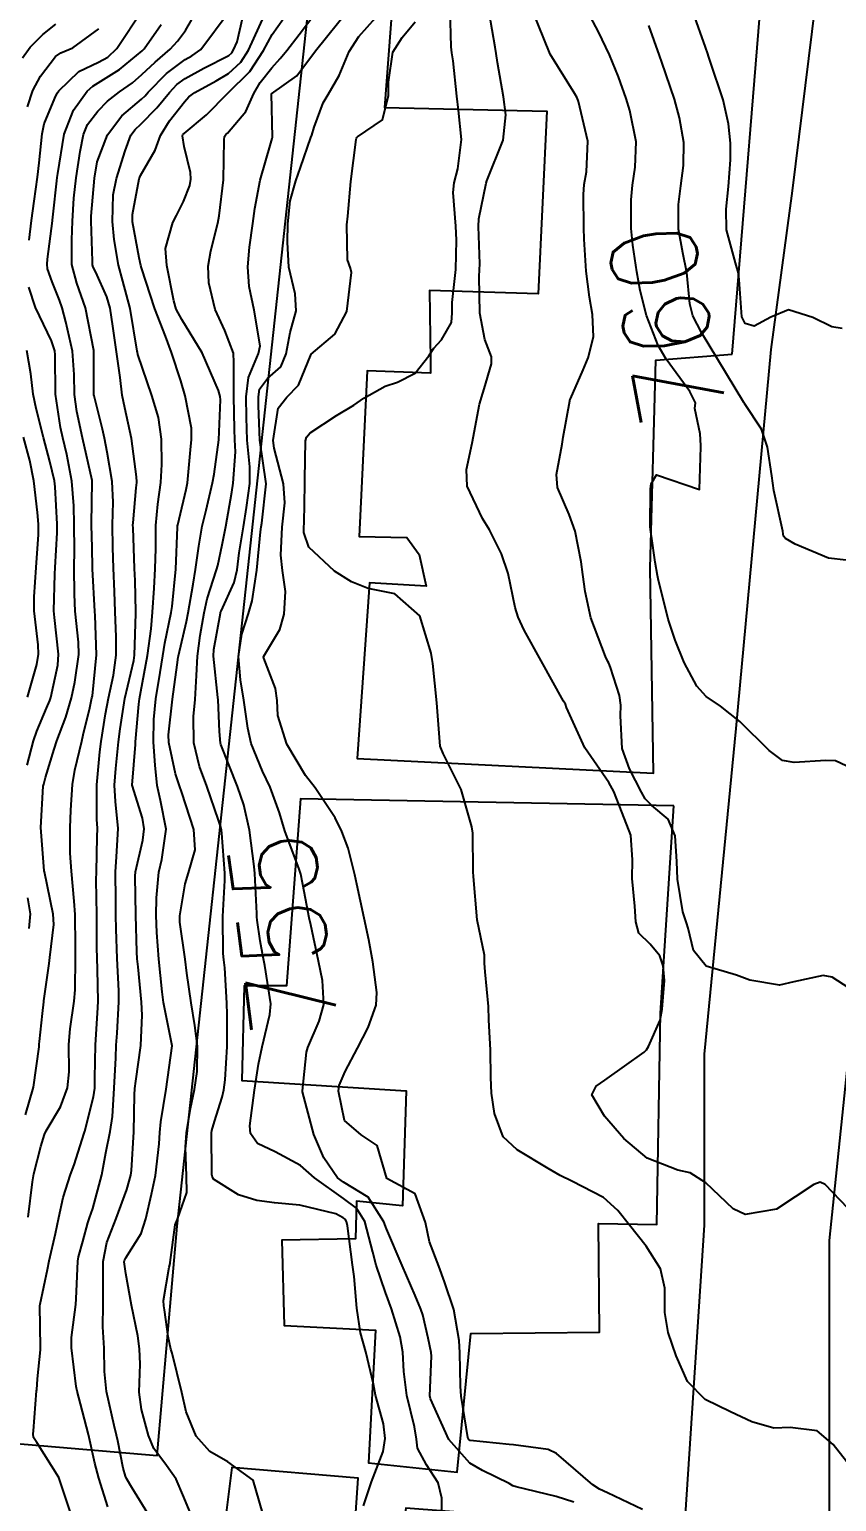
# Model space of a CAD drawing. Header units: metres. Extents: x 318500 to 325275, y 7408834 to 7428799.
# Drawn here: x 323523 to 323560.3, y 7419422.6 to 7419490.6 of the extents above; entities that cross this region are included whole.
import ezdxf
from ezdxf.enums import TextEntityAlignment as Align

# ---------------------------------------------------------------- set-up
doc = ezdxf.new("R2010")
doc.units = ezdxf.units.M
doc.header["$MEASUREMENT"] = 0
for name, color, linetype in [('Cotas', 45, 'Continuous'), ('Curvas de Nivel 1m', 11, 'Continuous'), ('Curvas de Nivel 5m', 15, 'Continuous'), ('Divisas', 45, 'Continuous'), ('Edificações', 30, 'Continuous'), ('Vias Primárias', 230, 'Continuous')]:
    doc.layers.add(name, color=color, linetype=linetype)
doc.styles.add('Style-STANDARD', font='STANDARD.shx')

msp = doc.modelspace()

# ---------------------------------------------------------------- linework, layer by layer
at = {"layer": 'Curvas de Nivel 1m', "flags": 128}
for points, elevation in [([(323523.009, 7419480.829), (323523.12, 7419481.73), (323523.243, 7419482.619), (323523.398, 7419483.728), (323523.484, 7419484.399), (323523.618, 7419485.726), (323523.712, 7419486.19), (323524.195, 7419487.377), (323524.309, 7419487.608), (323524.38, 7419487.717), (323525.312, 7419488.605), (323526.22, 7419489.038), (323526.642, 7419489.265), (323527.057, 7419489.678), (323528.248, 7419491.455)], 746), ([(323524.929, 7419422.091), (323524.383, 7419423.7), (323523.366, 7419425.319), (323523.21, 7419425.554), (323523.199, 7419425.713), (323523.22, 7419425.864), (323523.358, 7419427.711), (323523.363, 7419427.749), (323523.408, 7419428.26), (323523.534, 7419429.603), (323523.538, 7419429.709), (323523.514, 7419431.645), (323523.52, 7419431.709), (323523.869, 7419433.311), (323523.943, 7419433.705), (323524.23, 7419434.972), (323524.39, 7419435.701), (323524.583, 7419436.636), (323524.921, 7419437.696), (323525.087, 7419438.144), (323525.559, 7419439.598), (323525.589, 7419439.69), (323525.992, 7419441.276), (323526.041, 7419441.683), (323526.049, 7419442.138), (323526.072, 7419443.683), (323526.175, 7419445.138), (323526.204, 7419445.682), (323526.174, 7419447.171), (323526.15, 7419447.683), (323526.14, 7419448.149), (323526.133, 7419449.683), (323526.116, 7419451.282), (323526.117, 7419451.684), (323526.158, 7419453.27), (323526.166, 7419453.684), (323526.143, 7419454.073), (323526.132, 7419455.685), (323526.274, 7419457.201), (323526.346, 7419457.682), (323526.546, 7419458.952), (323526.68, 7419459.677), (323526.906, 7419460.739), (323527.029, 7419461.672), (323527.025, 7419462.51), (323526.991, 7419463.673), (323526.96, 7419464.608), (323526.911, 7419465.675), (323526.877, 7419466.633), (323526.859, 7419467.676), (323526.886, 7419468.736), (323526.853, 7419469.677), (323526.62, 7419471.041), (323526.499, 7419471.682), (323526.408, 7419472.098), (323526.01, 7419473.643), (323526.002, 7419473.682), (323526.007, 7419475.69), (323526.003, 7419475.728), (323525.623, 7419477.694), (323525.217, 7419478.834), (323524.99, 7419479.707), (323524.978, 7419480.836), (323525.018, 7419481.707), (323525.083, 7419482.759), (323525.19, 7419483.704), (323525.377, 7419484.916), (323525.522, 7419485.7), (323525.716, 7419486.158), (323526.186, 7419486.772), (323526.634, 7419487.243), (323527.18, 7419487.675), (323527.78, 7419488.093), (323528.212, 7419488.469), (323528.828, 7419489.047), (323529.525, 7419489.647), (323529.869, 7419490.008), (323530.239, 7419490.506), (323530.886, 7419491.63)], 748), ([(323542.084, 7419421.462), (323542.059, 7419422.743), (323541.891, 7419423.465), (323541.358, 7419424.283), (323540.941, 7419425.051), (323540.895, 7419425.477), (323540.809, 7419426.048), (323540.443, 7419427.484), (323540.311, 7419428.592), (323540.269, 7419429.487), (323540.146, 7419430.198), (323539.74, 7419431.496), (323539.461, 7419432.24), (323539.037, 7419433.507), (323538.884, 7419434.114), (323538.511, 7419435.515), (323538.131, 7419436.136), (323537.52, 7419436.578), (323536.185, 7419437.543), (323535.538, 7419438.103), (323534.376, 7419438.739), (323533.553, 7419439.13), (323533.232, 7419439.585), (323533.206, 7419439.945), (323533.412, 7419441.583), (323533.602, 7419442.785), (323533.765, 7419443.578), (323534.126, 7419445.08), (323534.175, 7419445.572), (323533.902, 7419447.341), (323533.849, 7419447.577), (323533.818, 7419447.724), (323533.679, 7419448.475), (323533.54, 7419449.434), (323533.531, 7419449.582), (323533.532, 7419449.743), (323533.43, 7419451.584), (323533.404, 7419451.906), (323533.192, 7419453.588), (323532.923, 7419454.754), (323532.628, 7419455.597), (323531.871, 7419457.537), (323531.851, 7419457.609), (323531.808, 7419458.146), (323531.741, 7419459.611), (323531.731, 7419459.711), (323531.525, 7419461.613), (323531.54, 7419461.927), (323531.848, 7419463.61), (323531.855, 7419463.635), (323531.881, 7419463.704), (323532.48, 7419465.022), (323532.612, 7419465.599), (323532.708, 7419466.388), (323532.912, 7419467.595), (323533.055, 7419468.482), (323533.197, 7419469.591), (323533.196, 7419470.367), (323533.083, 7419471.594), (323533.043, 7419472.637), (323533.03, 7419473.595), (323533.137, 7419474.48), (323533.596, 7419475.587), (323533.683, 7419475.948), (323533.409, 7419477.59), (323533.171, 7419478.684), (323533.103, 7419479.595), (323533.193, 7419480.504), (323533.335, 7419481.592), (323533.428, 7419482.293), (323533.676, 7419483.587), (323534.167, 7419485.309), (323534.235, 7419485.513), (323534.249, 7419485.579), (323534.2, 7419487.58), (323535.372, 7419488.409), (323536.23, 7419489.56), (323537.816, 7419491.537)], 754), ([(323561.357, 7419423.665), (323560.135, 7419425.222), (323559.386, 7419425.864), (323558.152, 7419426.013), (323557.387, 7419425.987), (323556.383, 7419426.268), (323555.394, 7419426.739), (323554.222, 7419427.302), (323553.412, 7419428.137), (323552.888, 7419429.318), (323552.514, 7419430.397), (323552.355, 7419431.326), (323552.355, 7419432.438), (323552.159, 7419433.33), (323551.496, 7419434.388), (323550.732, 7419435.352), (323550.192, 7419436.035), (323549.523, 7419436.636), (323548.061, 7419437.385), (323547.534, 7419437.643), (323546.972, 7419437.965), (323545.551, 7419438.83), (323544.903, 7419439.43), (323544.503, 7419440.509), (323544.355, 7419441.439), (323544.329, 7419442.17), (323544.315, 7419443.439), (323544.237, 7419444.835), (323544.226, 7419445.441), (323544.064, 7419447.044), (323544.042, 7419447.444), (323544.04, 7419447.811), (323543.69, 7419449.45), (323543.523, 7419451.452), (323543.516, 7419451.66), (323543.49, 7419453.453), (323543.457, 7419453.749), (323542.957, 7419455.458), (323542.133, 7419457.129), (323541.992, 7419457.468), (323541.83, 7419459.47), (323541.654, 7419461.278), (323541.623, 7419461.473), (323541.577, 7419461.751), (323541.046, 7419463.483), (323539.895, 7419464.496), (323538.672, 7419464.745), (323537.903, 7419465.045), (323537.108, 7419465.538), (323535.921, 7419466.659), (323535.696, 7419467.322), (323535.691, 7419467.554), (323535.71, 7419467.776), (323535.74, 7419469.562), (323535.739, 7419469.787), (323535.78, 7419471.562), (323535.825, 7419471.729), (323535.994, 7419471.932), (323537.196, 7419472.736), (323538.007, 7419473.209), (323538.465, 7419473.523), (323539.449, 7419474.078), (323540.021, 7419474.261), (323540.833, 7419474.687), (323541.465, 7419475.486), (323541.693, 7419475.835), (323542.051, 7419476.216), (323542.513, 7419477.024), (323542.536, 7419477.473), (323542.547, 7419477.945), (323542.72, 7419479.471), (323542.75, 7419480.83), (323542.709, 7419481.471), (323542.589, 7419483.028), (323542.634, 7419483.473), (323542.81, 7419484.124), (323542.97, 7419485.468), (323542.841, 7419486.819), (323542.755, 7419487.472), (323542.59, 7419489.109), (323542.535, 7419489.475), (323542.5, 7419489.743), (323542.449, 7419491.477)], 757), ([(323561.649, 7419445.78), (323560.087, 7419446.802), (323559.665, 7419446.873), (323558.321, 7419446.589), (323557.658, 7419446.427), (323556.282, 7419446.66), (323555.664, 7419446.896), (323554.271, 7419447.304), (323553.677, 7419448.03), (323553.434, 7419449.06), (323553.364, 7419449.315), (323553.197, 7419449.818), (323552.941, 7419451.322), (323552.915, 7419452.139), (323552.834, 7419453.324), (323552.522, 7419454.097), (323551.764, 7419454.724), (323551.455, 7419455.033), (323551.277, 7419455.347), (323550.725, 7419456.417), (323550.393, 7419457.361), (323550.315, 7419458.87), (323550.325, 7419459.363), (323550.274, 7419459.803), (323549.847, 7419461.097), (323549.769, 7419461.291), (323549.727, 7419461.372), (323549.616, 7419461.611), (323548.943, 7419463.384), (323548.684, 7419464.603), (323548.579, 7419465.39), (323548.498, 7419465.974), (323548.229, 7419467.396), (323547.942, 7419468.167), (323547.407, 7419469.406), (323547.367, 7419470.008), (323547.619, 7419471.404), (323547.674, 7419471.722), (323547.971, 7419473.4), (323547.98, 7419473.43), (323548.012, 7419473.504), (323548.584, 7419474.839), (323548.824, 7419475.388), (323549.072, 7419476.368), (323549.018, 7419477.386), (323548.877, 7419478.187), (323548.732, 7419479.39), (323548.634, 7419480.87), (323548.615, 7419481.393), (323548.606, 7419482.93), (323548.642, 7419483.393), (323548.738, 7419483.973), (323548.803, 7419485.391), (323548.374, 7419487.22), (323548.307, 7419487.398), (323548.203, 7419487.585), (323547.066, 7419489.412), (323546.25, 7419491.42)], 759), ([(323522.713, 7419489.245), (323523.063, 7419489.732), (323523.65, 7419490.312), (323524.241, 7419490.799)], 744), ([(323522.968, 7419435.718), (323523.169, 7419437.358), (323523.226, 7419437.715), (323523.549, 7419438.986), (323523.723, 7419439.543), (323523.803, 7419439.708), (323524.455, 7419440.823), (323524.787, 7419441.698), (323524.863, 7419442.431), (323524.853, 7419443.698), (323524.902, 7419444.416), (323525.094, 7419445.695), (323525.132, 7419446.211), (323525.149, 7419447.695), (323525.158, 7419448.212), (323525.139, 7419449.696), (323525.087, 7419450.308), (323524.964, 7419451.698), (323524.904, 7419452.527), (323524.902, 7419453.698), (323524.944, 7419454.512), (323525.012, 7419455.698), (323525.117, 7419456.36), (323525.442, 7419457.694), (323525.515, 7419457.982), (323525.823, 7419459.23), (323525.9, 7419459.618), (323525.913, 7419459.689), (323525.933, 7419459.791), (323526.127, 7419461.686), (323526.06, 7419463.504), (323526.047, 7419463.687), (323525.941, 7419465.658), (323525.94, 7419465.69), (323525.939, 7419465.718), (323525.919, 7419466.624), (323525.899, 7419467.69), (323525.898, 7419467.722), (323525.927, 7419469.69), (323525.923, 7419469.728), (323525.482, 7419471.695), (323525.224, 7419472.919), (323525.112, 7419473.699), (323525.096, 7419474.627), (323525.015, 7419475.7), (323524.711, 7419477.053), (323524.538, 7419477.705), (323524.42, 7419478.053), (323524.082, 7419478.904), (323523.868, 7419479.503), (323523.844, 7419479.722), (323523.863, 7419479.953), (323524.088, 7419481.72), (323524.094, 7419481.747), (323524.125, 7419482.022), (323524.297, 7419483.568), (323524.315, 7419483.718), (323524.34, 7419483.905), (323524.625, 7419485.713), (323525.063, 7419486.83), (323525.692, 7419487.698), (323525.96, 7419487.937), (323526.206, 7419488.083), (323527.19, 7419488.701), (323528.229, 7419489.561), (323528.279, 7419489.61), (323528.329, 7419489.659), (323529.112, 7419490.78)], 747), ([(323526.645, 7419422.356), (323526.226, 7419423.677), (323526.045, 7419424.368), (323525.759, 7419425.684), (323525.391, 7419427.105), (323525.231, 7419427.692), (323525.193, 7419427.902), (323524.974, 7419429.695), (323524.968, 7419430.161), (323525.164, 7419431.693), (323525.188, 7419431.958), (323525.261, 7419433.692), (323525.291, 7419433.884), (323525.494, 7419434.606), (323525.731, 7419435.462), (323525.802, 7419435.686), (323525.958, 7419436.127), (323526.367, 7419437.677), (323526.558, 7419438.687), (323526.756, 7419439.672), (323526.864, 7419440.377), (323526.942, 7419441.67), (323527.011, 7419443.076), (323527.039, 7419443.669), (323527.072, 7419444.215), (323527.157, 7419445.667), (323527.151, 7419446.164), (323527.075, 7419447.669), (323527.031, 7419449.017), (323527.023, 7419449.67), (323527.018, 7419450.353), (323527.007, 7419451.671), (323527.05, 7419452.35), (323527.131, 7419453.669), (323526.995, 7419454.904), (323526.951, 7419455.672), (323527.014, 7419456.439), (323527.142, 7419457.67), (323527.213, 7419458.265), (323527.439, 7419459.666), (323527.848, 7419461.42), (323527.885, 7419461.659), (323527.944, 7419463.595), (323527.946, 7419463.659), (323527.902, 7419465.11), (323527.881, 7419465.66), (323527.811, 7419467.544), (323527.808, 7419467.662), (323527.814, 7419467.78), (323527.956, 7419469.385), (323527.979, 7419469.641), (323527.981, 7419469.66), (323527.964, 7419469.899), (323527.742, 7419471.664), (323527.425, 7419473.089), (323527.313, 7419473.67), (323527.215, 7419474.479), (323527.042, 7419475.675), (323526.881, 7419476.855), (323526.751, 7419477.68), (323526.599, 7419478.206), (323526.087, 7419479.344), (323525.977, 7419479.579), (323525.946, 7419479.692), (323525.937, 7419479.847), (323525.88, 7419481.694), (323525.882, 7419481.935), (323526.028, 7419483.692), (323526.158, 7419484.447), (323526.632, 7419485.683), (323527.3, 7419486.557), (323528.195, 7419487.329), (323528.364, 7419487.491), (323528.507, 7419487.657), (323529.35, 7419488.512), (323530.223, 7419489.167), (323530.523, 7419489.338), (323530.94, 7419489.629), (323532.248, 7419491.378)], 749), ([(323530.653, 7419421.617), (323530.161, 7419422.799), (323529.802, 7419423.625), (323529.356, 7419424.253), (323528.77, 7419425.045), (323528.519, 7419425.643), (323528.197, 7419426.838), (323528.091, 7419427.65), (323528.136, 7419428.933), (323528.116, 7419429.65), (323528.028, 7419430.244), (323527.74, 7419431.656), (323527.472, 7419433.124), (323527.406, 7419433.661), (323527.417, 7419433.725), (323527.483, 7419433.846), (323528.189, 7419434.961), (323528.4, 7419435.647), (323528.659, 7419436.781), (323528.85, 7419437.64), (323529.017, 7419439.103), (323529.043, 7419439.638), (323529.088, 7419440.116), (323529.339, 7419441.634), (323529.61, 7419443.63), (323529.222, 7419445.636), (323529.156, 7419446.129), (323529.003, 7419447.64), (323528.907, 7419448.867), (323528.872, 7419449.642), (323528.888, 7419450.457), (323529.008, 7419451.641), (323529.14, 7419452.228), (323529.338, 7419453.636), (323529.078, 7419454.955), (323528.926, 7419455.643), (323528.84, 7419456.588), (323528.749, 7419457.646), (323528.765, 7419458.697), (323528.868, 7419459.644), (323529.06, 7419460.859), (323529.189, 7419461.64), (323529.283, 7419462.214), (323529.564, 7419463.635), (323529.611, 7419463.907), (323529.786, 7419465.632), (323529.87, 7419467.571), (323529.869, 7419467.631), (323529.877, 7419467.685), (323529.935, 7419467.946), (323530.265, 7419469.318), (323530.322, 7419469.626), (323530.468, 7419471.14), (323530.517, 7419471.625), (323530.509, 7419472.138), (323530.225, 7419473.637), (323530.02, 7419474.335), (323529.587, 7419475.645), (323529.308, 7419476.391), (323528.811, 7419477.653), (323528.204, 7419479.544), (323528.17, 7419479.659), (323528.095, 7419480.009), (323527.787, 7419481.665), (323527.786, 7419482.004), (323528.09, 7419483.661), (323528.152, 7419483.813), (323528.834, 7419484.982), (323529.084, 7419485.651), (323529.494, 7419486.333), (323530.194, 7419487.217), (323530.392, 7419487.442), (323530.657, 7419487.633), (323531.642, 7419488.185), (323532.214, 7419488.523), (323532.784, 7419489.039), (323533.143, 7419489.596), (323533.875, 7419491.214)], 751), ([(323533.946, 7419421.571), (323533.35, 7419423.58), (323532.187, 7419424.426), (323531.363, 7419424.908), (323530.729, 7419425.616), (323530.27, 7419426.738), (323530.059, 7419427.623), (323529.61, 7419429.446), (323529.559, 7419429.629), (323529.436, 7419430.213), (323529.256, 7419431.441), (323529.227, 7419431.633), (323529.211, 7419431.876), (323529.477, 7419433.416), (323529.522, 7419433.587), (323529.531, 7419433.629), (323529.76, 7419435.373), (323529.857, 7419435.627), (323530.29, 7419436.854), (323530.28, 7419437.622), (323530.226, 7419438.947), (323530.281, 7419439.623), (323530.467, 7419440.731), (323530.652, 7419441.619), (323530.768, 7419442.448), (323530.783, 7419443.618), (323530.667, 7419444.577), (323530.501, 7419445.621), (323530.301, 7419446.983), (323530.214, 7419447.625), (323529.977, 7419449.337), (323529.975, 7419449.627), (323530.223, 7419451.114), (323530.367, 7419451.624), (323530.675, 7419452.681), (323530.625, 7419453.621), (323530.069, 7419455.325), (323529.957, 7419455.628), (323529.778, 7419456.183), (323529.461, 7419457.635), (323529.446, 7419457.995), (323529.627, 7419459.633), (323529.846, 7419461.224), (323529.899, 7419461.58), (323529.91, 7419461.629), (323530.284, 7419463.215), (323530.357, 7419463.625), (323530.581, 7419464.942), (323530.7, 7419465.622), (323530.843, 7419466.699), (323531.008, 7419467.619), (323531.193, 7419468.365), (323531.478, 7419469.615), (323531.557, 7419470.023), (323531.772, 7419471.612), (323531.853, 7419473.456), (323531.828, 7419473.613), (323531.749, 7419473.879), (323531.006, 7419475.626), (323530.063, 7419477.158), (323529.809, 7419477.643), (323529.691, 7419478.027), (323529.374, 7419479.647), (323529.314, 7419480.436), (323529.654, 7419481.645), (323529.81, 7419481.957), (323530.134, 7419482.606), (323530.429, 7419483.353), (323530.481, 7419483.635), (323530.457, 7419483.94), (323530.165, 7419485.144), (323530.092, 7419485.641), (323530.113, 7419485.698), (323530.172, 7419485.752), (323531.196, 7419486.613), (323532.183, 7419487.61), (323533.201, 7419488.61), (323533.84, 7419489.586), (323534.237, 7419490.311), (323534.762, 7419491.057)], 752), ([(323538.455, 7419422.392), (323538.812, 7419423.508), (323539.364, 7419424.9), (323539.448, 7419425.499), (323539.38, 7419426.187), (323539.003, 7419427.506), (323538.905, 7419428.01), (323538.564, 7419429.513), (323538.31, 7419430.388), (323538.137, 7419431.52), (323538.014, 7419432.98), (323537.936, 7419433.523), (323537.708, 7419435.326), (323537.662, 7419435.528), (323537.605, 7419435.623), (323537.512, 7419435.691), (323537.174, 7419435.873), (323535.517, 7419436.279), (323534.336, 7419436.386), (323533.519, 7419436.489), (323532.683, 7419436.754), (323531.529, 7419437.476), (323531.465, 7419437.611), (323531.453, 7419437.689), (323531.43, 7419439.611), (323531.445, 7419439.728), (323531.568, 7419440.146), (323531.929, 7419441.26), (323532.001, 7419441.604), (323532.061, 7419442.069), (323532.161, 7419443.602), (323532.152, 7419445.082), (323532.14, 7419445.602), (323532.041, 7419447.228), (323531.995, 7419447.605), (323531.965, 7419447.897), (323531.949, 7419449.606), (323532.049, 7419451.271), (323532.048, 7419451.605), (323531.913, 7419453.442), (323531.893, 7419453.608), (323531.865, 7419453.722), (323531.754, 7419454.055), (323531.216, 7419455.616), (323530.878, 7419456.525), (323530.613, 7419457.622), (323530.605, 7419458.835), (323530.675, 7419459.622), (323530.739, 7419460.723), (323530.78, 7419461.621), (323530.906, 7419462.578), (323531.096, 7419463.618), (323531.24, 7419464.266), (323531.664, 7419465.612), (323531.718, 7419465.806), (323531.922, 7419466.76), (323532.092, 7419467.608), (323532.371, 7419469.186), (323532.43, 7419469.603), (323532.535, 7419471.049), (323532.507, 7419471.602), (323532.489, 7419472.096), (323532.461, 7419473.603), (323532.458, 7419475.18), (323532.449, 7419475.604), (323532.056, 7419476.655), (323531.605, 7419477.617), (323531.315, 7419478.854), (323531.272, 7419479.622), (323531.397, 7419480.324), (323531.723, 7419481.616), (323531.792, 7419481.948), (323531.988, 7419483.612), (323532.014, 7419485.457), (323532.029, 7419485.612), (323532.089, 7419485.694), (323532.172, 7419485.766), (323533.018, 7419486.767), (323533.388, 7419487.592), (323533.686, 7419488.109), (323534.218, 7419488.78), (323534.596, 7419489.205), (323534.916, 7419489.573), (323535.484, 7419490.321), (323536.248, 7419491.335)], 753), ([(323551.333, 7419422.224), (323549.714, 7419422.995), (323549.347, 7419423.165), (323549.031, 7419423.373), (323547.364, 7419424.814), (323546.969, 7419424.999), (323545.368, 7419425.215), (323545.181, 7419425.235), (323543.37, 7419425.41), (323543.316, 7419425.451), (323543.274, 7419425.548), (323542.961, 7419427.454), (323542.934, 7419427.928), (323542.897, 7419429.455), (323542.859, 7419430.032), (323542.614, 7419431.458), (323542.197, 7419432.735), (323541.926, 7419433.466), (323541.497, 7419434.583), (323541.31, 7419435.473), (323540.838, 7419436.795), (323539.53, 7419437.5), (323539.082, 7419439.036), (323538.337, 7419439.518), (323537.57, 7419440.178), (323537.295, 7419441.533), (323537.32, 7419441.806), (323537.599, 7419442.442), (323538.176, 7419443.522), (323538.666, 7419444.472), (323539.034, 7419445.509), (323539.069, 7419446.089), (323538.884, 7419447.512), (323538.698, 7419448.532), (323538.484, 7419449.518), (323538.147, 7419451.09), (323538.052, 7419451.525), (323537.738, 7419452.752), (323537.457, 7419453.533), (323537.14, 7419454.152), (323536.219, 7419455.546), (323535.778, 7419456.111), (323534.905, 7419457.563), (323534.503, 7419458.886), (323534.464, 7419459.57), (323534.394, 7419460.13), (323533.849, 7419461.526), (323533.84, 7419461.571), (323533.851, 7419461.617), (323534.587, 7419462.852), (323534.792, 7419463.566), (323534.855, 7419464.606), (323534.717, 7419465.568), (323534.634, 7419466.286), (323534.7, 7419467.568), (323534.817, 7419468.697), (323534.757, 7419469.572), (323534.333, 7419471.228), (323534.278, 7419471.577), (323534.518, 7419473.062), (323534.911, 7419473.571), (323535.449, 7419474.136), (323536.028, 7419475.56), (323537.119, 7419476.479), (323537.679, 7419477.536), (323537.891, 7419479.336), (323537.855, 7419479.534), (323537.716, 7419479.916), (323537.688, 7419481.536), (323537.733, 7419481.929), (323537.865, 7419483.534), (323538.109, 7419485.47), (323538.128, 7419485.531), (323538.14, 7419485.561), (323538.171, 7419485.598), (323539.322, 7419486.374), (323539.605, 7419487.509), (323539.608, 7419488.11), (323539.798, 7419489.506), (323540.237, 7419490.18), (323540.835, 7419490.903)], 756), ([(323561.513, 7419435.396), (323559.759, 7419437.228), (323559.532, 7419437.341), (323559.244, 7419437.234), (323557.518, 7419436.098), (323556.072, 7419435.838), (323555.518, 7419436.101), (323554.26, 7419437.303), (323553.537, 7419437.768), (323552.961, 7419437.897), (323551.546, 7419438.439), (323550.461, 7419439.356), (323549.575, 7419440.385), (323548.995, 7419441.376), (323549.196, 7419441.772), (323549.597, 7419442.053), (323551.41, 7419443.343), (323551.509, 7419443.444), (323551.614, 7419443.602), (323552.143, 7419444.821), (323552.231, 7419445.331), (323552.35, 7419446.64), (323552.284, 7419447.331), (323552.127, 7419447.785), (323551.68, 7419448.323), (323551.168, 7419448.831), (323551.017, 7419449.35), (323550.972, 7419450.08), (323550.854, 7419451.353), (323550.864, 7419452.222), (323550.798, 7419453.354), (323550.504, 7419454.106), (323550.003, 7419455.366), (323549.776, 7419455.791), (323548.662, 7419457.381), (323547.828, 7419459.252), (323547.768, 7419459.401), (323547.69, 7419459.543), (323546.652, 7419461.412), (323545.871, 7419462.826), (323545.583, 7419463.424), (323545.444, 7419463.869), (323545.128, 7419465.432), (323544.828, 7419466.345), (323544.261, 7419467.445), (323543.938, 7419467.978), (323543.239, 7419469.461), (323543.199, 7419470.234), (323543.462, 7419471.458), (323543.809, 7419473.254), (323543.867, 7419473.452), (323543.904, 7419473.56), (323544.018, 7419473.96), (323544.36, 7419475.121), (323544.354, 7419475.445), (323544.052, 7419476.245), (323543.813, 7419477.454), (323543.785, 7419479.153), (323543.807, 7419479.454), (323543.813, 7419479.735), (323543.753, 7419481.456), (323543.769, 7419481.812), (323544.11, 7419483.451), (323544.151, 7419483.563), (323544.898, 7419485.439), (323545.016, 7419486.609), (323544.906, 7419487.439), (323544.642, 7419489.026), (323544.571, 7419489.445), (323544.522, 7419489.735), (323544.249, 7419491.33)], 758), ([(323560.736, 7419466.046), (323559.919, 7419466.148), (323558.384, 7419466.796), (323557.928, 7419467.055), (323557.834, 7419467.167), (323557.824, 7419467.262), (323557.809, 7419467.384), (323557.393, 7419469.268), (323557.301, 7419469.939), (323557.1, 7419471.273), (323556.818, 7419472.097), (323556.04, 7419473.29), (323556.011, 7419473.336), (323554.803, 7419475.309), (323554.059, 7419476.555), (323553.659, 7419477.324), (323553.515, 7419477.886), (323553.371, 7419479.327), (323553.191, 7419480.242), (323552.991, 7419481.331), (323552.993, 7419482.476), (323553.102, 7419483.33), (323553.223, 7419484.266), (323553.237, 7419485.329), (323553.04, 7419486.478), (323552.802, 7419487.334), (323552.226, 7419489.041), (323552.119, 7419489.342), (323551.622, 7419490.727)], 761), ([(323560.545, 7419476.751), (323560.064, 7419476.825), (323559.187, 7419477.249), (323558.074, 7419477.614), (323557.255, 7419477.272), (323556.487, 7419476.86), (323556.065, 7419476.971), (323555.922, 7419477.292), (323555.794, 7419479.001), (323555.76, 7419479.295), (323555.618, 7419479.776), (323555.208, 7419481.304), (323555.19, 7419482.248), (323555.307, 7419483.303), (323555.395, 7419484.534), (323555.394, 7419485.302), (323555.296, 7419486.19), (323555.055, 7419487.307), (323554.459, 7419489.084), (323554.382, 7419489.318), (323554.346, 7419489.433), (323554.234, 7419489.731), (323553.662, 7419491.326)], 762), ([(323522.841, 7419440.451), (323523.217, 7419441.716), (323523.478, 7419443.581), (323523.479, 7419443.712), (323523.488, 7419443.836), (323523.631, 7419445.125), (323523.691, 7419445.658), (323523.697, 7419445.709), (323523.939, 7419447.434), (323523.972, 7419447.707), (323524.152, 7419449.239), (323524.129, 7419449.706), (323523.719, 7419451.67), (323523.71, 7419451.71), (323523.551, 7419453.713), (323523.669, 7419455.612), (323523.691, 7419455.711), (323523.707, 7419455.775), (323523.775, 7419456.017), (323524.169, 7419457.332), (323524.297, 7419457.705), (323524.712, 7419458.806), (323524.973, 7419459.699), (323525.123, 7419460.412), (323525.307, 7419461.695), (323525.289, 7419462.265), (323525.141, 7419463.697), (323525.108, 7419464.481), (323525.098, 7419465.698), (323525.108, 7419466.508), (323525.096, 7419467.698), (323525.076, 7419468.566), (323524.99, 7419469.7), (323524.754, 7419470.926), (323524.573, 7419471.704), (323524.465, 7419472.175), (323524.226, 7419473.708), (323524.222, 7419475.524), (323524.206, 7419475.708), (323524.047, 7419476.176), (323523.309, 7419477.721), (323523, 7419478.651)], 746), ([(323522.932, 7419459.723), (323523.365, 7419461.237), (323523.448, 7419461.716), (323523.437, 7419462.136), (323523.25, 7419463.719), (323523.246, 7419464.363), (323523.337, 7419465.719), (323523.447, 7419467.239), (323523.451, 7419467.717), (323523.408, 7419468.248), (323523.225, 7419469.721), (323523.044, 7419470.654), (323522.759, 7419471.728)], 744)]:
    msp.add_lwpolyline(points, dxfattribs=dict(at, elevation=elevation))
at = {"layer": 'Curvas de Nivel 5m', "flags": 128}
for points, elevation in [([(323528.746, 7419421.639), (323527.748, 7419423.25), (323527.508, 7419423.658), (323527.456, 7419423.763), (323527.355, 7419424.136), (323527.103, 7419425.4), (323527.049, 7419425.665), (323526.94, 7419426.103), (323526.589, 7419427.672), (323526.495, 7419428.592), (323526.475, 7419429.674), (323526.421, 7419430.656), (323526.427, 7419431.675), (323526.428, 7419432.713), (323526.43, 7419433.676), (323526.608, 7419434.558), (323527.039, 7419435.667), (323527.523, 7419436.999), (323527.713, 7419437.657), (323527.747, 7419437.87), (323527.846, 7419439.656), (323527.871, 7419441.37), (323527.893, 7419441.655), (323527.946, 7419442.007), (323528.169, 7419443.652), (323528.24, 7419445.041), (323528.199, 7419445.652), (323528.044, 7419447.275), (323528.009, 7419447.655), (323527.989, 7419447.971), (323527.934, 7419449.656), (323527.911, 7419451.463), (323527.931, 7419451.657), (323528.266, 7419453.129), (323528.328, 7419453.651), (323528.241, 7419454.139), (323527.77, 7419455.66), (323527.921, 7419457.536), (323527.928, 7419457.658), (323528.083, 7419459.399), (323528.109, 7419459.656), (323528.173, 7419459.994), (323528.484, 7419461.65), (323528.641, 7419462.876), (323528.712, 7419463.648), (323528.783, 7419464.761), (323528.836, 7419465.646), (323528.863, 7419466.59), (323528.868, 7419467.646), (323528.959, 7419468.631), (323529.094, 7419469.643), (323529.14, 7419470.475), (323529.124, 7419471.643), (323528.982, 7419472.633), (323528.68, 7419473.653), (323528.038, 7419475.55), (323528.013, 7419475.66), (323528.006, 7419475.695), (323527.674, 7419477.666), (323527.347, 7419478.935), (323527.137, 7419479.674), (323526.936, 7419480.849), (323526.863, 7419481.679), (323526.898, 7419482.919), (323527.044, 7419483.677), (323527.445, 7419484.953), (323527.716, 7419485.667), (323527.908, 7419485.93), (323528.178, 7419486.18), (323528.915, 7419486.927), (323529.491, 7419487.647), (323529.832, 7419488.017), (323530.21, 7419488.288), (323531.084, 7419488.76), (323532.226, 7419489.353), (323532.367, 7419489.468), (323532.455, 7419489.607), (323532.615, 7419489.985), (323532.993, 7419491.599)], 750), ([(323548.155, 7419422.564), (323547.341, 7419422.823), (323545.493, 7419423.272), (323545.349, 7419423.323), (323545.174, 7419423.423), (323543.939, 7419424.025), (323543.359, 7419424.363), (323542.384, 7419425.46), (323541.537, 7419427.33), (323541.512, 7419427.469), (323541.587, 7419429.309), (323541.576, 7419429.469), (323541.437, 7419430.13), (323541.185, 7419431.211), (323541.1, 7419431.475), (323540.839, 7419432.099), (323540.231, 7419433.489), (323539.505, 7419435.182), (323539.383, 7419435.502), (323538.66, 7419436.652), (323537.528, 7419437.333), (323537.243, 7419437.533), (323536.626, 7419438.457), (323536.151, 7419439.544), (323535.629, 7419441.51), (323535.628, 7419441.55), (323535.819, 7419443.337), (323535.873, 7419443.547), (323536.406, 7419444.764), (323536.621, 7419445.54), (323536.556, 7419446.642), (323536.371, 7419447.543), (323536.019, 7419449.215), (323535.946, 7419449.547), (323535.708, 7419450.757), (323535.557, 7419451.552), (323535.483, 7419451.794), (323534.822, 7419453.564), (323534.571, 7419454.381), (323534.143, 7419455.574), (323533.781, 7419456.313), (323533.261, 7419457.588), (323533.106, 7419458.295), (323532.929, 7419459.594), (323532.768, 7419460.524), (323532.673, 7419461.598), (323532.833, 7419462.628), (323533.148, 7419463.591), (323533.307, 7419464.17), (323533.524, 7419465.586), (323533.699, 7419467.354), (323533.732, 7419467.583), (323533.758, 7419467.758), (323533.96, 7419469.58), (323533.66, 7419471.585), (323533.603, 7419473.183), (323533.601, 7419473.586), (323533.649, 7419473.952), (323534.023, 7419474.436), (323534.634, 7419474.971), (323534.873, 7419475.572), (323535.063, 7419476.562), (323535.348, 7419477.567), (323535.293, 7419478.353), (323535, 7419479.571), (323534.947, 7419480.732), (323534.952, 7419481.572), (323535.068, 7419482.639), (323535.322, 7419483.568), (323535.538, 7419484.184), (323536.021, 7419485.561), (323536.059, 7419485.674), (323536.177, 7419486.039), (323536.591, 7419487.157), (323536.819, 7419487.551), (323537.327, 7419488.429), (323537.787, 7419489.537), (323538.237, 7419490.233), (323539.385, 7419491.513)], 755), ([(323561.783, 7419456.069), (323560.243, 7419456.784), (323559.794, 7419456.81), (323558.339, 7419456.707), (323557.793, 7419456.807), (323557.177, 7419457.269), (323555.82, 7419458.601), (323554.923, 7419459.304), (323554.275, 7419459.754), (323553.839, 7419460.228), (323553.254, 7419461.326), (323552.844, 7419462.351), (323552.521, 7419463.334), (323552.052, 7419465.195), (323552.023, 7419465.339), (323551.916, 7419465.956), (323551.747, 7419467.161), (323551.713, 7419467.343), (323551.682, 7419467.596), (323551.693, 7419469.344), (323551.73, 7419469.577), (323551.97, 7419469.991), (323553.96, 7419469.32), (323554.026, 7419471.283), (323554.021, 7419471.32), (323554.02, 7419471.349), (323553.996, 7419471.876), (323553.74, 7419473.056), (323553.779, 7419473.322), (323553.51, 7419473.833), (323552.426, 7419475.336), (323552.049, 7419475.964), (323551.514, 7419477.348), (323551.229, 7419478.5), (323551.075, 7419479.355), (323550.877, 7419480.59), (323550.8, 7419481.36), (323550.81, 7419482.69), (323550.873, 7419483.359), (323550.999, 7419484.198), (323551.045, 7419485.357), (323550.748, 7419486.805), (323550.57, 7419487.364), (323550.215, 7419488.36), (323549.808, 7419489.376), (323549.291, 7419490.435), (323548.785, 7419491.392)], 760), ([(323522.94, 7419486.981), (323523.179, 7419487.73), (323523.543, 7419488.393), (323524.224, 7419489.298), (323524.47, 7419489.472), (323525.03, 7419489.708), (323526.239, 7419490.585)], 745), ([(323522.918, 7419456.588), (323523.22, 7419457.719), (323523.369, 7419458.154), (323523.823, 7419459.217), (323523.968, 7419459.569), (323524.013, 7419459.708), (323524.34, 7419461.21), (323524.375, 7419461.705), (323524.183, 7419463.399), (323524.161, 7419463.707), (323524.202, 7419465.411), (323524.212, 7419465.707), (323524.311, 7419467.321), (323524.308, 7419467.706), (323524.223, 7419469.44), (323524.187, 7419469.708), (323523.973, 7419470.605), (323523.674, 7419471.715), (323523.338, 7419473.054), (323523.198, 7419473.722), (323523.097, 7419474.651), (323522.909, 7419475.727)], 745), ([(323523.014, 7419449.05), (323523.075, 7419449.719), (323522.951, 7419450.471)], 745)]:
    msp.add_lwpolyline(points, dxfattribs=dict(at, elevation=elevation))
at = {"layer": 'Divisas'}
msp.add_lwpolyline([(323441.019, 7419172.674), (323439.997, 7419172.771), (323452.013, 7419213.356), (323464.125, 7419211.6), (323474.921, 7419242.073), (323480.039, 7419265.269), (323465.759, 7419268.559), (323471.129, 7419294.134), (323484.888, 7419291.35), (323492.451, 7419327.434), (323500, 7419361.919), (323507.27, 7419406.073), (323509.364, 7419417.446), (323514.567, 7419416.488), (323516.279, 7419425.792), (323528.922, 7419424.723), (323529.845, 7419435.308), (323536.411, 7419496.139), (323555.028, 7419495.45)], dxfattribs=at)
at = {"layer": 'Edificações'}
for points in [[(323555.473, 7419475.567), (323557.053, 7419495.002), (323540.088, 7419495.667), (323539.423, 7419486.946), (323546.907, 7419486.78), (323546.519, 7419478.346), (323541.495, 7419478.497), (323541.547, 7419475.262), (323541.547, 7419474.688), (323538.622, 7419474.792), (323538.257, 7419467.147), (323540.451, 7419467.095), (323541.026, 7419466.313), (323541.339, 7419464.851), (323538.727, 7419465.008), (323538.151, 7419456.902), (323551.84, 7419456.224), (323551.686, 7419465.687), (323551.947, 7419475.288), (323555.473, 7419475.567)], [(323552.775, 7419454.716), (323535.536, 7419455.034), (323534.899, 7419446.398), (323532.936, 7419446.398), (323532.827, 7419442.038), (323540.413, 7419441.561), (323540.253, 7419436.253), (323538.131, 7419436.465), (323538.078, 7419434.716), (323534.684, 7419434.663), (323534.79, 7419430.727), (323539.005, 7419430.513), (323538.685, 7419424.386), (323542.772, 7419423.951), (323543.41, 7419430.352), (323549.338, 7419430.419), (323549.305, 7419435.437), (323551.991, 7419435.388), (323552.159, 7419445.133), (323552.775, 7419454.716)], [(323548.44, 7419412.956), (323548.877, 7419421.638), (323540.405, 7419422.285), (323539.647, 7419417.711), (323537.826, 7419418.02), (323538.204, 7419423.681), (323532.365, 7419424.161), (323531.711, 7419418.872), (323532.844, 7419418.666), (323532.226, 7419414.344), (323533.257, 7419414.138), (323532.81, 7419408.381), (323531.118, 7419408.346), (323530.669, 7419403.967), (323553.395, 7419402.229), (323552.223, 7419412.794), (323548.44, 7419412.956)]]:
    msp.add_lwpolyline(points, close=True, dxfattribs=at)
at = {"layer": 'Vias Primárias'}
for points in [[(323715.644, 7420145.548, 0), (323709.04, 7420132.939)], [(323831.088, 7420001.787, 0), (323833.844, 7420008.443, 0.220888)], [(323574.393, 7419500.252), (323567.87, 7419489.249, 0.102881), (323565.039, 7419480.989), (323562.965, 7419468.055), (323561.833, 7419452.891), (323559.947, 7419434.642), (323559.945, 7419420.169), (323561.706, 7419404.946), (323563.783, 7419390.914), (323564.476, 7419378.891), (323563.974, 7419364.983), (323562.34, 7419349.951), (323559.195, 7419336.805), (323557.992, 7419328.057, 0.630909), (323571.191, 7419317.001, -0.059962), (323595.667, 7419331.122, -0.457356), (323619.204, 7419313.97, -0.143271), (323617.119, 7419287.419, 0.348406), (323621.748, 7419283.699, 0.076059), (323668.88, 7419291.086)], [(323559.302, 7419491.707), (323558.234, 7419483.1), (323557.252, 7419475.779), (323555.633, 7419458.276), (323554.179, 7419443.254), (323554.179, 7419435.359), (323553.184, 7419420.096), (323553.516, 7419411.91), (323555.922, 7419397.313), (323557.625, 7419381.422, -0.051741), (323557.67, 7419367.806, -0.024316), (323556.303, 7419358.675), (323555.554, 7419352.23), (323553.935, 7419342.815), (323551.113, 7419326.56), (323549.78, 7419319.326, 0.323099), (323554.6, 7419309.164, 0.091899), (323561.481, 7419306.887, 0.080722)]]:
    msp.add_lwpolyline(points, format="xyb", dxfattribs=at)

# ---------------------------------------------------------------- texts
at = {"layer": 'Cotas', "style": 'Style-STANDARD'}
for s, rotation, p in [('760', 100.73385, (323552.449, 7419476.926, 760)), ('755', 97.51537, (323534.717, 7419448.814, 755))]:
    msp.add_text(s, height=4, rotation=rotation, dxfattribs=at).set_placement(p, align=Align.MIDDLE_CENTER)

doc.saveas('drawing.dxf')
